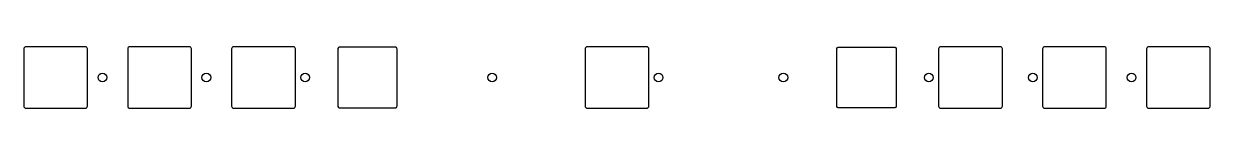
# Model space of a CAD drawing. Header units: millimetres. Extents: x -3 to 269, y -83 to -69.
import ezdxf

# ---------------------------------------------------------------- set-up
doc = ezdxf.new("R2010")
doc.units = ezdxf.units.MM
doc.header["$MEASUREMENT"] = 0

msp = doc.modelspace()

# ---------------------------------------------------------------- linework, layer by layer
for points in [[(11.5625, -83.2, 0.41421356), (12.0625, -82.7), (12.0625, -69.7, 0.41421356), (11.5625, -69.2), (-2.0375, -69.2, 0.41421239), (-2.5375, -69.7), (-2.5375, -82.7, 0.41421239), (-2.0375, -83.2)], [(-2.0375, -69.2, 0.41421239), (-2.5375, -69.7), (-2.5375, -82.7, 0.41421239), (-2.0375, -83.2), (11.5625, -83.2, 0.41421356), (12.0625, -82.7), (12.0625, -69.7, 0.41421356), (11.5625, -69.2)], [(21.775, -69.2, 0.41421239), (21.275, -69.7), (21.275, -82.7, 0.41421239), (21.775, -83.2), (35.375, -83.2, 0.41421356), (35.875, -82.7), (35.875, -69.7, 0.41421356), (35.375, -69.2)], [(21.775, -83.2), (35.375, -83.2, 0.41421356), (35.875, -82.7), (35.875, -69.7, 0.41421356), (35.375, -69.2), (21.775, -69.2, 0.41421239), (21.275, -69.7), (21.275, -82.7, 0.41421239)], [(59.1875, -69.2), (45.5875, -69.2, 0.41421239), (45.0875, -69.7), (45.0875, -82.7, 0.41421239), (45.5875, -83.2), (59.1875, -83.2, 0.41421356), (59.6875, -82.7), (59.6875, -69.7, 0.41421356)], [(45.0875, -82.7, 0.41421239), (45.5875, -83.2), (59.1875, -83.2, 0.41421356), (59.6875, -82.7), (59.6875, -69.7, 0.41421356), (59.1875, -69.2), (45.5875, -69.2, 0.41421239), (45.0875, -69.7)], [(82.4934, -83.15, 0.41421239), (82.9934, -82.65), (82.9934, -69.75, 0.41421239), (82.4934, -69.25), (69.8934, -69.25, 0.41421239), (69.3934, -69.75), (69.3934, -82.65, 0.41421239), (69.8934, -83.15)], [(82.4934, -83.15, 0.41421239), (82.9934, -82.65), (82.9934, -69.75, 0.41421239), (82.4934, -69.25), (69.8934, -69.25, 0.41421239), (69.3934, -69.75), (69.3934, -82.65, 0.41421239), (69.8934, -83.15)], [(126.55, -83.2), (140.15, -83.2, 0.41421356), (140.65, -82.7), (140.65, -69.7, 0.41421356), (140.15, -69.2), (126.55, -69.2, 0.41421239), (126.05, -69.7), (126.05, -82.7, 0.41421239)], [(126.05, -69.7), (126.05, -82.7, 0.41421239), (126.55, -83.2), (140.15, -83.2, 0.41421356), (140.65, -82.7), (140.65, -69.7, 0.41421356), (140.15, -69.2), (126.55, -69.2, 0.41421239)], [(197.3, -69.75), (197.3, -82.65, -0.41421356), (196.8, -83.15), (184.2, -83.15, -0.41421356), (183.7, -82.65), (183.7, -69.75, -0.41421356), (184.2, -69.25), (196.8, -69.25, -0.41421356)], [(196.8, -83.15), (184.2, -83.15, -0.41421356), (183.7, -82.65), (183.7, -69.75, -0.41421356), (184.2, -69.25), (196.8, -69.25, -0.41421356), (197.3, -69.75), (197.3, -82.65, -0.41421356)], [(207.0125, -69.7), (207.0125, -82.7, 0.41421239), (207.5125, -83.2), (221.1125, -83.2, 0.41421356), (221.6125, -82.7), (221.6125, -69.7, 0.41421356), (221.1125, -69.2), (207.5125, -69.2, 0.41421239)], [(207.0125, -69.7), (207.0125, -82.7, 0.41421239), (207.5125, -83.2), (221.1125, -83.2, 0.41421356), (221.6125, -82.7), (221.6125, -69.7, 0.41421356), (221.1125, -69.2), (207.5125, -69.2, 0.41421239)], [(245.425, -82.7), (245.425, -69.7, 0.41421356), (244.925, -69.2), (231.325, -69.2, 0.41421239), (230.825, -69.7), (230.825, -82.7, 0.41421239), (231.325, -83.2), (244.925, -83.2, 0.41421356)], [(245.425, -82.7), (245.425, -69.7, 0.41421356), (244.925, -69.2), (231.325, -69.2, 0.41421239), (230.825, -69.7), (230.825, -82.7, 0.41421239), (231.325, -83.2), (244.925, -83.2, 0.41421356)], [(269.2375, -82.7), (269.2375, -69.7, 0.41421356), (268.7375, -69.2), (255.1375, -69.2, 0.41421239), (254.6375, -69.7), (254.6375, -82.7, 0.41421239), (255.1375, -83.2), (268.7375, -83.2, 0.41421356)], [(269.2375, -69.7, 0.41421356), (268.7375, -69.2), (255.1375, -69.2, 0.41421239), (254.6375, -69.7), (254.6375, -82.7, 0.41421239), (255.1375, -83.2), (268.7375, -83.2, 0.41421356), (269.2375, -82.7)]]:
    msp.add_lwpolyline(points, format="xyb", close=True)
for centre in [(15.4781, -76.2), (15.4781, -76.2), (39.2906, -76.2), (39.2906, -76.2), (61.9125, -76.2), (61.9125, -76.2), (104.775, -76.2), (104.775, -76.2), (142.875, -76.2), (142.875, -76.2), (171.45, -76.2), (171.45, -76.2), (204.7875, -76.2), (204.7875, -76.2), (228.6, -76.2), (228.6, -76.2), (251.2219, -76.2), (251.2219, -76.2)]:
    msp.add_circle(centre, 1)

doc.saveas('drawing.dxf')
